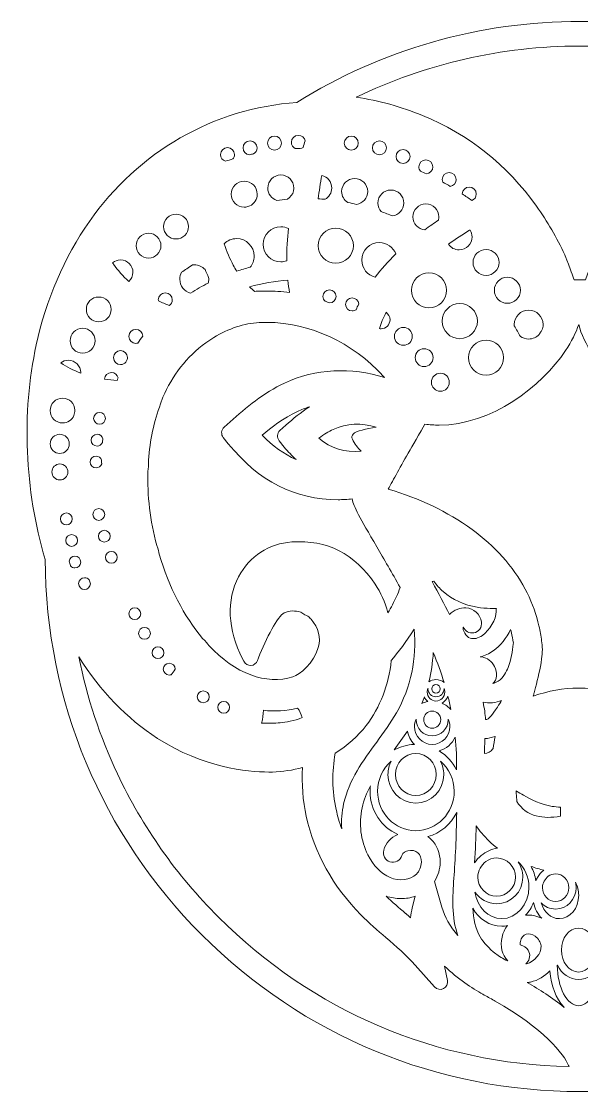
# Model space of a CAD drawing. Header units: millimetres. Extents: x 21 to 1249, y -321 to -29.
# Drawn here: x 632.9 to 781.7, y -320.2 to -36 of the extents above; entities that cross this region are included whole.
import ezdxf

# ---------------------------------------------------------------- set-up
doc = ezdxf.new("R2010")
doc.units = ezdxf.units.MM
doc.header["$MEASUREMENT"] = 0
doc.layers.add('Layer 2', color=7, linetype='Continuous')

msp = doc.modelspace()

# ---------------------------------------------------------------- linework, layer by layer
at = {"layer": 'Layer 2', "lineweight": 0}
for points, knots in [([(925.62, -122.52), (925.07, -120.04), (924.42, -117.57), (923.7, -115.18), (921.98, -109.5), (919.72, -104.01), (916.97, -98.87), (913.57, -92.52), (909.46, -86.74), (904.75, -81.7), (892.81, -68.92), (877.04, -61.11), (859.14, -59.12), (836.08, -43.97), (809.17, -35.96), (781.32, -35.96), (754.53, -35.96), (728.5, -43.4), (706.04, -57.48), (684, -59.02), (663.92, -70.54), (650.95, -89.09), (644.29, -98.61), (639.41, -109.94), (636.84, -121.85), (632.89, -140.11), (633.73, -160.34), (639.2, -178.84), (639.39, -216.52), (654.17, -251.94), (680.82, -278.59), (707.66, -305.43), (743.35, -320.21), (781.32, -320.21), (819.28, -320.21), (854.97, -305.43), (881.82, -278.59), (908.05, -252.35), (922.83, -217.49), (923.42, -180.42), (929, -161.81), (929.78, -141.24), (925.62, -122.52)], [0, 0, 0, 0, 1, 1, 1, 2, 2, 2, 3, 3, 3, 4, 4, 4, 5, 5, 5, 6, 6, 6, 7, 7, 7, 8, 8, 8, 9, 9, 9, 10, 10, 10, 11, 11, 11, 12, 12, 12, 13, 13, 13, 14, 14, 14, 14]), ([(781.07, -42.52), (802.3, -42.52), (823.31, -47.51), (842.08, -56.97), (832.45, -57.99), (823.03, -61.07), (814.64, -65.96), (800.17, -74.39), (788.54, -88.45), (782.65, -104.61), (782.65, -104.61), (780.93, -104.56), (780.93, -104.56), (780.93, -104.56), (780.87, -104.56), (780.87, -104.56), (780.87, -104.56), (779.71, -104.59), (779.71, -104.59), (779.24, -103.38), (778.58, -101.62), (778.15, -100.48), (777.48, -98.68), (777.3, -98.2), (777.18, -97.96), (775.08, -93.42), (772.56, -89.07), (769.68, -85.04), (761.83, -74.05), (751.65, -65.94), (739.43, -60.95), (733.73, -58.62), (727.82, -56.99), (721.83, -56.09), (740.13, -47.21), (760.54, -42.52), (781.07, -42.52)], [0, 0, 0, 0, 1, 1, 1, 2, 2, 2, 3, 3, 3, 4, 4, 4, 5, 5, 5, 6, 6, 6, 7, 7, 7, 8, 8, 8, 9, 9, 9, 10, 10, 10, 11, 11, 11, 12, 12, 12, 12]), ([(693.61, -67.68), (694.63, -67.68), (695.46, -68.52), (695.46, -69.54), (695.46, -70.23), (695.08, -70.83), (694.51, -71.15), (694.16, -71.22), (693.8, -71.3), (693.44, -71.38), (692.5, -71.3), (691.75, -70.51), (691.75, -69.54), (691.75, -68.52), (692.58, -67.68), (693.61, -67.68)], [0, 0, 0, 0, 1, 1, 1, 2, 2, 2, 3, 3, 3, 4, 4, 4, 5, 5, 5, 5]), ([(700.1, -66.42), (701.12, -66.42), (701.95, -67.25), (701.95, -68.28), (701.95, -69.3), (701.12, -70.13), (700.1, -70.13), (699.07, -70.13), (698.24, -69.3), (698.24, -68.28), (698.24, -67.25), (699.07, -66.42), (700.1, -66.42)], [0, 0, 0, 0, 1, 1, 1, 2, 2, 2, 3, 3, 3, 4, 4, 4, 4]), ([(706.44, -66.22), (707.34, -66.22), (708.09, -66.86), (708.26, -67.72), (708.06, -68.28), (707.87, -68.85), (707.69, -69.44), (707.6, -69.52), (707.5, -69.6), (707.39, -69.66), (706.8, -69.68), (706.21, -69.7), (705.62, -69.73), (705.01, -69.43), (704.58, -68.8), (704.58, -68.07), (704.58, -67.05), (705.42, -66.22), (706.44, -66.22)], [0, 0, 0, 0, 1, 1, 1, 2, 2, 2, 3, 3, 3, 4, 4, 4, 5, 5, 5, 6, 6, 6, 6]), ([(720.5, -66.42), (721.52, -66.42), (722.36, -67.25), (722.36, -68.28), (722.36, -69.3), (721.52, -70.13), (720.5, -70.13), (719.48, -70.13), (718.64, -69.3), (718.64, -68.28), (718.64, -67.25), (719.48, -66.42), (720.5, -66.42)], [0, 0, 0, 0, 1, 1, 1, 2, 2, 2, 3, 3, 3, 4, 4, 4, 4]), ([(727.96, -71.4), (726.94, -71.4), (726.1, -70.56), (726.1, -69.54), (726.1, -68.52), (726.94, -67.68), (727.96, -67.68), (728.98, -67.68), (729.82, -68.52), (729.82, -69.54), (729.82, -70.56), (728.98, -71.4), (727.96, -71.4)], [0, 0, 0, 0, 1, 1, 1, 2, 2, 2, 3, 3, 3, 4, 4, 4, 4]), ([(687.61, -69.48), (688.64, -69.48), (689.47, -70.32), (689.47, -71.34), (689.47, -71.78), (689.31, -72.18), (689.05, -72.5), (688.39, -72.69), (687.72, -72.89), (687.06, -73.1), (686.31, -72.87), (685.76, -72.17), (685.76, -71.34), (685.76, -70.32), (686.59, -69.48), (687.61, -69.48)], [0, 0, 0, 0, 1, 1, 1, 2, 2, 2, 3, 3, 3, 4, 4, 4, 5, 5, 5, 5]), ([(734.23, -73.71), (733.21, -73.71), (732.37, -72.88), (732.37, -71.85), (732.37, -70.83), (733.21, -70), (734.23, -70), (735.25, -70), (736.09, -70.83), (736.09, -71.85), (736.09, -72.88), (735.25, -73.71), (734.23, -73.71)], [0, 0, 0, 0, 1, 1, 1, 2, 2, 2, 3, 3, 3, 4, 4, 4, 4]), ([(738.45, -74.58), (738.45, -73.56), (739.28, -72.73), (740.3, -72.73), (741.33, -72.73), (742.16, -73.56), (742.16, -74.58), (742.16, -75.56), (741.4, -76.36), (740.43, -76.43), (739.9, -76.18), (739.37, -75.94), (738.84, -75.71), (738.6, -75.39), (738.45, -75.01), (738.45, -74.58)], [0, 0, 0, 0, 1, 1, 1, 2, 2, 2, 3, 3, 3, 4, 4, 4, 5, 5, 5, 5]), ([(746.79, -79.78), (746.13, -79.39), (745.46, -79.01), (744.78, -78.64), (744.7, -78.42), (744.65, -78.19), (744.65, -77.95), (744.65, -76.93), (745.48, -76.1), (746.51, -76.1), (747.53, -76.1), (748.36, -76.93), (748.36, -77.95), (748.36, -78.88), (747.68, -79.64), (746.79, -79.78)], [0, 0, 0, 0, 1, 1, 1, 2, 2, 2, 3, 3, 3, 4, 4, 4, 5, 5, 5, 5]), ([(692.07, -78.39), (693.97, -78.39), (695.52, -79.94), (695.52, -81.84), (695.52, -83.22), (694.71, -84.41), (693.53, -84.96), (693.18, -85.06), (692.82, -85.16), (692.46, -85.27), (692.33, -85.29), (692.2, -85.29), (692.07, -85.29), (690.16, -85.29), (688.61, -83.75), (688.61, -81.84), (688.61, -79.94), (690.16, -78.39), (692.07, -78.39)], [0, 0, 0, 0, 1, 1, 1, 2, 2, 2, 3, 3, 3, 4, 4, 4, 5, 5, 5, 6, 6, 6, 6]), ([(705.24, -80.21), (705.24, -80.32), (705.23, -80.44), (705.22, -80.55), (705.2, -80.68), (705.18, -80.81), (705.16, -80.95), (704.95, -81.9), (704.35, -82.7), (703.53, -83.18), (702.59, -83.26), (701.65, -83.36), (700.71, -83.49), (699.33, -83.04), (698.33, -81.74), (698.33, -80.21), (698.33, -78.3), (699.88, -76.75), (701.78, -76.75), (703.69, -76.75), (705.24, -78.3), (705.24, -80.21)], [0, 0, 0, 0, 1, 1, 1, 2, 2, 2, 3, 3, 3, 4, 4, 4, 5, 5, 5, 6, 6, 6, 7, 7, 7, 7]), ([(712.63, -76.85), (714.16, -77.2), (715.31, -78.57), (715.31, -80.21), (715.31, -81.49), (714.6, -82.62), (713.55, -83.21), (712.94, -83.16), (712.33, -83.11), (711.71, -83.07), (711.97, -81.05), (712.26, -78.95), (712.63, -76.85)], [0, 0, 0, 0, 1, 1, 1, 2, 2, 2, 3, 3, 3, 4, 4, 4, 4]), ([(721.39, -77.67), (723.3, -77.67), (724.85, -79.22), (724.85, -81.13), (724.85, -82.88), (723.54, -84.33), (721.84, -84.55), (721.1, -84.38), (720.35, -84.22), (719.59, -84.07), (718.6, -83.46), (717.94, -82.37), (717.94, -81.13), (717.94, -79.22), (719.49, -77.67), (721.39, -77.67)], [0, 0, 0, 0, 1, 1, 1, 2, 2, 2, 3, 3, 3, 4, 4, 4, 5, 5, 5, 5]), ([(734.46, -84.2), (734.46, -85.96), (733.14, -87.41), (731.45, -87.63), (730.44, -87.21), (729.42, -86.83), (728.4, -86.46), (727.87, -85.86), (727.55, -85.07), (727.55, -84.2), (727.55, -82.3), (729.1, -80.75), (731.01, -80.75), (732.91, -80.75), (734.46, -82.3), (734.46, -84.2)], [0, 0, 0, 0, 1, 1, 1, 2, 2, 2, 3, 3, 3, 4, 4, 4, 5, 5, 5, 5]), ([(752.5, -83.53), (751.67, -82.93), (750.83, -82.35), (749.98, -81.78), (749.99, -80.77), (750.82, -79.95), (751.83, -79.95), (752.85, -79.95), (753.69, -80.78), (753.69, -81.81), (753.69, -82.6), (753.19, -83.27), (752.5, -83.53)], [0, 0, 0, 0, 1, 1, 1, 2, 2, 2, 3, 3, 3, 4, 4, 4, 4]), ([(740.3, -84.42), (742.21, -84.42), (743.76, -85.97), (743.76, -87.87), (743.76, -88.17), (743.71, -88.46), (743.64, -88.74), (742.47, -89.52), (741.27, -90.38), (740.02, -91.31), (738.25, -91.17), (736.85, -89.68), (736.85, -87.87), (736.85, -85.97), (738.4, -84.42), (740.3, -84.42)], [0, 0, 0, 0, 1, 1, 1, 2, 2, 2, 3, 3, 3, 4, 4, 4, 5, 5, 5, 5]), ([(673.96, -87.15), (675.78, -87.15), (677.26, -88.63), (677.26, -90.45), (677.26, -92.27), (675.78, -93.75), (673.96, -93.75), (672.15, -93.75), (670.67, -92.27), (670.67, -90.45), (670.67, -88.63), (672.15, -87.15), (673.96, -87.15)], [0, 0, 0, 0, 1, 1, 1, 2, 2, 2, 3, 3, 3, 4, 4, 4, 4]), ([(701.78, -90.48), (702.5, -90.48), (703.18, -90.65), (703.79, -90.94), (703.52, -93.56), (703.32, -96.5), (703.34, -99.54), (702.86, -99.72), (702.33, -99.82), (701.78, -99.82), (699.21, -99.82), (697.11, -97.72), (697.11, -95.15), (697.11, -92.58), (699.21, -90.48), (701.78, -90.48)], [0, 0, 0, 0, 1, 1, 1, 2, 2, 2, 3, 3, 3, 4, 4, 4, 5, 5, 5, 5]), ([(721.05, -95.53), (721.05, -98.1), (718.96, -100.2), (716.38, -100.2), (713.81, -100.2), (711.71, -98.1), (711.71, -95.53), (711.71, -92.95), (713.81, -90.86), (716.38, -90.86), (718.96, -90.86), (721.05, -92.95), (721.05, -95.53)], [0, 0, 0, 0, 1, 1, 1, 2, 2, 2, 3, 3, 3, 4, 4, 4, 4]), ([(666.65, -92.23), (668.47, -92.23), (669.95, -93.71), (669.95, -95.53), (669.95, -97.35), (668.47, -98.83), (666.65, -98.83), (664.83, -98.83), (663.35, -97.35), (663.35, -95.53), (663.35, -93.71), (664.83, -92.23), (666.65, -92.23)], [0, 0, 0, 0, 1, 1, 1, 2, 2, 2, 3, 3, 3, 4, 4, 4, 4]), ([(690.08, -102.29), (689.75, -101.78), (689.45, -101.25), (689.17, -100.73), (688.23, -99.02), (687.42, -97.1), (686.74, -95), (687.58, -94.16), (688.74, -93.65), (690.02, -93.65), (692.6, -93.65), (694.69, -95.74), (694.69, -98.31), (694.69, -99.42), (694.3, -100.44), (693.65, -101.24), (692.45, -101.55), (691.26, -101.89), (690.08, -102.29)], [0, 0, 0, 0, 1, 1, 1, 2, 2, 2, 3, 3, 3, 4, 4, 4, 5, 5, 5, 6, 6, 6, 6]), ([(751.9, -91.45), (751.95, -91.42), (752.01, -91.4), (752.06, -91.37), (752.39, -91.9), (752.58, -92.52), (752.58, -93.19), (752.58, -95.09), (751.03, -96.64), (749.12, -96.64), (747.95, -96.64), (746.92, -96.05), (746.3, -95.16), (748.25, -93.72), (750.06, -92.52), (751.9, -91.45)], [0, 0, 0, 0, 1, 1, 1, 2, 2, 2, 3, 3, 3, 4, 4, 4, 5, 5, 5, 5]), ([(727.96, -94.7), (729.96, -94.7), (731.66, -95.96), (732.33, -97.73), (730.23, -99.75), (728.41, -101.79), (726.84, -103.89), (724.81, -103.39), (723.29, -101.55), (723.29, -99.37), (723.29, -96.79), (725.39, -94.7), (727.96, -94.7)], [0, 0, 0, 0, 1, 1, 1, 2, 2, 2, 3, 3, 3, 4, 4, 4, 4]), ([(759.74, -99.98), (759.74, -101.89), (758.19, -103.44), (756.29, -103.44), (754.38, -103.44), (752.83, -101.89), (752.83, -99.98), (752.83, -98.08), (754.38, -96.53), (756.29, -96.53), (758.19, -96.53), (759.74, -98.08), (759.74, -99.98)], [0, 0, 0, 0, 1, 1, 1, 2, 2, 2, 3, 3, 3, 4, 4, 4, 4]), ([(659.21, -99.31), (661.03, -99.31), (662.51, -100.79), (662.51, -102.61), (662.51, -103.57), (662.1, -104.43), (661.44, -105.03), (659.89, -103.62), (658.51, -102.08), (657.36, -100.42), (657.28, -100.3), (657.2, -100.18), (657.12, -100.06), (657.69, -99.59), (658.42, -99.31), (659.21, -99.31)], [0, 0, 0, 0, 1, 1, 1, 2, 2, 2, 3, 3, 3, 4, 4, 4, 5, 5, 5, 5]), ([(678.8, -100.6), (679.93, -100.6), (680.95, -101.09), (681.65, -101.87), (681.95, -102.59), (682.27, -103.29), (682.61, -103.97), (682.63, -104.12), (682.64, -104.28), (682.64, -104.44), (682.64, -104.79), (682.59, -105.13), (682.5, -105.46), (680.89, -106.28), (679.33, -107.17), (677.82, -108.14), (676.18, -107.71), (674.96, -106.21), (674.96, -104.44), (674.96, -103.76), (675.14, -103.13), (675.45, -102.58), (676.29, -102), (677.33, -101.29), (678.31, -100.63), (678.47, -100.61), (678.63, -100.6), (678.8, -100.6)], [0, 0, 0, 0, 1, 1, 1, 2, 2, 2, 3, 3, 3, 4, 4, 4, 5, 5, 5, 6, 6, 6, 7, 7, 7, 8, 8, 8, 9, 9, 9, 9]), ([(703.64, -104.72), (703.76, -105.84), (703.92, -106.93), (704.12, -108), (702.05, -107.71), (699.97, -107.57), (697.93, -107.57), (697.16, -107.57), (696.4, -107.59), (695.65, -107.63), (695.39, -107.64), (695.13, -107.66), (694.85, -107.68), (694.38, -107.31), (693.92, -106.9), (693.47, -106.46), (696.83, -105.5), (700.24, -104.91), (703.64, -104.72)], [0, 0, 0, 0, 1, 1, 1, 2, 2, 2, 3, 3, 3, 4, 4, 4, 5, 5, 5, 6, 6, 6, 6]), ([(741.13, -102.71), (743.7, -102.71), (745.8, -104.8), (745.8, -107.37), (745.8, -109.95), (743.7, -112.04), (741.13, -112.04), (738.55, -112.04), (736.46, -109.95), (736.46, -107.37), (736.46, -104.8), (738.55, -102.71), (741.13, -102.71)], [0, 0, 0, 0, 1, 1, 1, 2, 2, 2, 3, 3, 3, 4, 4, 4, 4]), ([(758.49, -107.37), (758.49, -105.47), (760.04, -103.92), (761.94, -103.92), (763.85, -103.92), (765.4, -105.47), (765.4, -107.37), (765.4, -109.28), (763.85, -110.83), (761.94, -110.83), (760.04, -110.83), (758.49, -109.28), (758.49, -107.37)], [0, 0, 0, 0, 1, 1, 1, 2, 2, 2, 3, 3, 3, 4, 4, 4, 4]), ([(716.45, -109.01), (716.45, -109.94), (715.72, -110.69), (714.81, -110.74), (714.38, -110.58), (713.95, -110.42), (713.52, -110.27), (713.18, -109.95), (712.97, -109.51), (712.97, -109.01), (712.97, -108.05), (713.75, -107.27), (714.71, -107.27), (715.67, -107.27), (716.45, -108.05), (716.45, -109.01)], [0, 0, 0, 0, 1, 1, 1, 2, 2, 2, 3, 3, 3, 4, 4, 4, 5, 5, 5, 5]), ([(653.44, -109.16), (655.26, -109.16), (656.74, -110.64), (656.74, -112.46), (656.74, -114.28), (655.26, -115.76), (653.44, -115.76), (651.62, -115.76), (650.14, -114.28), (650.14, -112.46), (650.14, -110.64), (651.62, -109.16), (653.44, -109.16)], [0, 0, 0, 0, 1, 1, 1, 2, 2, 2, 3, 3, 3, 4, 4, 4, 4]), ([(669.25, -109.9), (669.25, -108.88), (670.08, -108.04), (671.11, -108.04), (672.13, -108.04), (672.96, -108.88), (672.96, -109.9), (672.96, -110.53), (672.65, -111.08), (672.17, -111.42), (671.18, -111.04), (670.21, -110.63), (669.28, -110.19), (669.27, -110.09), (669.25, -110), (669.25, -109.9)], [0, 0, 0, 0, 1, 1, 1, 2, 2, 2, 3, 3, 3, 4, 4, 4, 5, 5, 5, 5]), ([(722.47, -111), (722.21, -111.51), (721.98, -112.02), (721.76, -112.54), (721.47, -112.75), (721.12, -112.87), (720.74, -112.87), (719.78, -112.87), (719, -112.09), (719, -111.13), (719, -110.17), (719.78, -109.39), (720.74, -109.39), (721.65, -109.39), (722.4, -110.1), (722.47, -111)], [0, 0, 0, 0, 1, 1, 1, 2, 2, 2, 3, 3, 3, 4, 4, 4, 5, 5, 5, 5]), ([(729.72, -113.23), (730.36, -113.66), (730.78, -114.38), (730.78, -115.21), (730.78, -116.52), (729.72, -117.59), (728.4, -117.59), (728.25, -117.59), (728.1, -117.57), (727.95, -117.55), (728.39, -116.15), (728.98, -114.71), (729.72, -113.23)], [0, 0, 0, 0, 1, 1, 1, 2, 2, 2, 3, 3, 3, 4, 4, 4, 4]), ([(744.65, -115.57), (744.65, -112.99), (746.74, -110.9), (749.32, -110.9), (751.89, -110.9), (753.98, -112.99), (753.98, -115.57), (753.98, -118.14), (751.89, -120.23), (749.32, -120.23), (746.74, -120.23), (744.65, -118.14), (744.65, -115.57)], [0, 0, 0, 0, 1, 1, 1, 2, 2, 2, 3, 3, 3, 4, 4, 4, 4]), ([(767.59, -112.64), (769.71, -112.64), (771.43, -114.36), (771.43, -116.48), (771.43, -117.02), (771.32, -117.54), (771.11, -118.01), (770.97, -118.23), (770.82, -118.46), (770.67, -118.69), (770.57, -118.84), (770.46, -118.99), (770.36, -119.14), (769.66, -119.86), (768.68, -120.32), (767.59, -120.32), (766.77, -120.32), (766.01, -120.06), (765.39, -119.61), (764.87, -118.66), (764.33, -117.73), (763.77, -116.82), (763.76, -116.71), (763.76, -116.6), (763.76, -116.48), (763.76, -114.36), (765.48, -112.64), (767.59, -112.64)], [0, 0, 0, 0, 1, 1, 1, 2, 2, 2, 3, 3, 3, 4, 4, 4, 5, 5, 5, 6, 6, 6, 7, 7, 7, 8, 8, 8, 9, 9, 9, 9]), ([(696.07, -115.95), (707.2, -115.35), (718.9, -120.04), (727.37, -128.5), (728.08, -129.21), (728.74, -129.9), (729.35, -130.58), (720.58, -127.72), (710.9, -128.19), (702.79, -132.01), (697.28, -134.6), (692.56, -138.51), (688.29, -142.35), (688.29, -142.35), (686.73, -143.75), (686.73, -143.75), (685.94, -144.46), (685.84, -145.67), (686.51, -146.49), (686.51, -146.49), (687.84, -148.14), (687.84, -148.14), (695.96, -158.14), (705.5, -163), (717.02, -163), (718.22, -163), (719.48, -162.94), (720.77, -162.81), (721.06, -164.85), (722.76, -167.76), (727.28, -175.54), (729.16, -178.77), (731.28, -182.41), (733.47, -186.32), (733.17, -187.18), (732.85, -187.98), (732.5, -188.74), (731.85, -190.17), (731.09, -191.59), (730.2, -193.04), (729.44, -190.2), (728.31, -187.62), (726.87, -185.47), (721.41, -177.3), (714.15, -173.63), (704.7, -174.23), (698.71, -174.62), (693.43, -178.06), (690.57, -183.45), (687.28, -189.66), (687.65, -197.4), (691.62, -205.26), (691.62, -205.26), (691.95, -205.93), (691.95, -205.93), (692.3, -206.62), (693.04, -207.05), (693.84, -207.02), (694.64, -206.98), (695.33, -206.47), (695.61, -205.73), (695.61, -205.73), (695.87, -205.03), (695.87, -205.03), (697.82, -199.89), (701.02, -193.85), (702.69, -193.07), (704.01, -192.45), (705.6, -192.39), (707.08, -192.9), (707.85, -193.43), (708.45, -193.76), (708.98, -193.94), (709.28, -194.18), (709.56, -194.45), (709.8, -194.73), (711.8, -197.11), (712.45, -199.65), (711.74, -202.28), (710.64, -206.34), (706.77, -209.49), (705, -210.04), (705, -210.04), (705, -210.04), (705, -210.04), (697.85, -212.27), (689.7, -209.23), (682.64, -201.7), (682.35, -201.23), (681.86, -200.67), (680.99, -199.84), (676.13, -194.03), (672.04, -186.1), (669.47, -177.5), (669.42, -176.93), (669.21, -176.16), (668.82, -175.16), (667.08, -168.54), (666.29, -161.9), (666.48, -155.41), (666.66, -154.75), (666.71, -153.81), (666.62, -152.54), (667.02, -147.25), (668.1, -142.19), (669.84, -137.51), (669.84, -137.51), (670.49, -135.8), (670.49, -135.8), (672.84, -130.12), (676.87, -124.99), (681.84, -121.36), (681.84, -121.36), (683.99, -119.91), (683.99, -119.91), (687.88, -117.53), (692.06, -116.16), (696.07, -115.95)], [0, 0, 0, 0, 1, 1, 1, 2, 2, 2, 3, 3, 3, 4, 4, 4, 5, 5, 5, 6, 6, 6, 7, 7, 7, 8, 8, 8, 9, 9, 9, 10, 10, 10, 11, 11, 11, 12, 12, 12, 13, 13, 13, 14, 14, 14, 15, 15, 15, 16, 16, 16, 17, 17, 17, 18, 18, 18, 19, 19, 19, 20, 20, 20, 21, 21, 21, 22, 22, 22, 23, 23, 23, 24, 24, 24, 25, 25, 25, 26, 26, 26, 27, 27, 27, 28, 28, 28, 29, 29, 29, 30, 30, 30, 31, 31, 31, 32, 32, 32, 33, 33, 33, 34, 34, 34, 35, 35, 35, 36, 36, 36, 37, 37, 37, 38, 38, 38, 39, 39, 39, 39]), ([(736.11, -149.78), (736.13, -149.76), (739.04, -144.69), (740.06, -142.95), (741.3, -143.11), (742.55, -143.19), (743.8, -143.19), (757.76, -143.19), (770.99, -132.94), (777.38, -123.41), (779, -121), (780.18, -118.65), (780.89, -116.45), (781.53, -118.99), (782.82, -121.74), (784.74, -124.59), (784.74, -124.59), (784.74, -124.59), (784.74, -124.59), (791.13, -134.13), (804.36, -144.39), (818.32, -144.39), (819.71, -144.39), (821.1, -144.28), (822.47, -144.08), (826.67, -151.31), (829.71, -156.7), (831.55, -160.15), (823.29, -162.39), (815.8, -165.85), (809.27, -170.44), (799.95, -176.92), (793.5, -186.36), (791.59, -196.32), (791.31, -197.6), (791.12, -198.93), (791.01, -200.4), (790.81, -201.81), (790.83, -203.53), (791.08, -205.09), (791.44, -207.6), (792.05, -209.94), (792.63, -212.22), (792.63, -212.22), (792.84, -213), (792.84, -213), (793.03, -213.73), (793.24, -214.52), (793.47, -215.35), (789.41, -213.87), (785.14, -213.07), (781.01, -213.05), (781.01, -213.05), (780.84, -213.05), (780.84, -213.05), (776.83, -213.05), (772.71, -213.78), (768.82, -215.18), (768.91, -214.87), (768.99, -214.57), (769.07, -214.26), (769.07, -214.26), (769.43, -212.88), (769.43, -212.88), (770.05, -210.46), (770.69, -207.95), (771.05, -205.3), (771.3, -203.6), (771.3, -201.85), (771.04, -200.49), (770.88, -199.21), (770.68, -197.84), (770.34, -196.53), (769.66, -193.55), (768.6, -190.6), (767.19, -187.76), (767.19, -187.76), (766.68, -186.78), (766.68, -186.78), (763.45, -180.7), (758.57, -175.21), (752.56, -170.9), (746.01, -166.17), (738.53, -162.57), (730.31, -160.2), (731.62, -157.72), (733.57, -154.22), (736.11, -149.78)], [0, 0, 0, 0, 1, 1, 1, 2, 2, 2, 3, 3, 3, 4, 4, 4, 5, 5, 5, 6, 6, 6, 7, 7, 7, 8, 8, 8, 9, 9, 9, 10, 10, 10, 11, 11, 11, 12, 12, 12, 13, 13, 13, 14, 14, 14, 15, 15, 15, 16, 16, 16, 17, 17, 17, 18, 18, 18, 19, 19, 19, 20, 20, 20, 21, 21, 21, 22, 22, 22, 23, 23, 23, 24, 24, 24, 25, 25, 25, 26, 26, 26, 27, 27, 27, 28, 28, 28, 29, 29, 29, 29]), ([(649.14, -117.48), (650.96, -117.48), (652.44, -118.96), (652.44, -120.78), (652.44, -122.6), (650.96, -124.08), (649.14, -124.08), (647.32, -124.08), (645.84, -122.6), (645.84, -120.78), (645.84, -118.96), (647.32, -117.48), (649.14, -117.48)], [0, 0, 0, 0, 1, 1, 1, 2, 2, 2, 3, 3, 3, 4, 4, 4, 4]), ([(665.15, -119.59), (664.68, -120.18), (664.23, -120.78), (663.79, -121.39), (663.63, -121.44), (663.47, -121.47), (663.3, -121.47), (662.27, -121.47), (661.44, -120.63), (661.44, -119.61), (661.44, -118.59), (662.27, -117.75), (663.3, -117.75), (664.31, -117.75), (665.14, -118.57), (665.15, -119.59)], [0, 0, 0, 0, 1, 1, 1, 2, 2, 2, 3, 3, 3, 4, 4, 4, 5, 5, 5, 5]), ([(736.7, -119.61), (736.7, -120.92), (735.64, -121.99), (734.32, -121.99), (733.01, -121.99), (731.94, -120.92), (731.94, -119.61), (731.94, -118.3), (733.01, -117.23), (734.32, -117.23), (735.64, -117.23), (736.7, -118.3), (736.7, -119.61)], [0, 0, 0, 0, 1, 1, 1, 2, 2, 2, 3, 3, 3, 4, 4, 4, 4]), ([(756.29, -120.61), (758.85, -120.61), (760.94, -122.7), (760.94, -125.27), (760.94, -127.84), (758.85, -129.93), (756.29, -129.93), (753.72, -129.93), (751.63, -127.84), (751.63, -125.27), (751.63, -122.7), (753.72, -120.61), (756.29, -120.61)], [0, 0, 0, 0, 1, 1, 1, 2, 2, 2, 3, 3, 3, 4, 4, 4, 4]), ([(661.07, -125.27), (661.07, -125.45), (661.03, -125.62), (660.98, -125.79), (660.85, -126.01), (660.73, -126.25), (660.61, -126.48), (660.26, -126.87), (659.77, -127.13), (659.21, -127.13), (658.19, -127.13), (657.35, -126.29), (657.35, -125.27), (657.35, -124.25), (658.19, -123.41), (659.21, -123.41), (660.23, -123.41), (661.07, -124.25), (661.07, -125.27)], [0, 0, 0, 0, 1, 1, 1, 2, 2, 2, 3, 3, 3, 4, 4, 4, 5, 5, 5, 6, 6, 6, 6]), ([(739.84, -127.65), (738.53, -127.65), (737.46, -126.58), (737.46, -125.27), (737.46, -123.96), (738.53, -122.89), (739.84, -122.89), (741.15, -122.89), (742.22, -123.96), (742.22, -125.27), (742.22, -126.58), (741.15, -127.65), (739.84, -127.65)], [0, 0, 0, 0, 1, 1, 1, 2, 2, 2, 3, 3, 3, 4, 4, 4, 4]), ([(645.35, -125.95), (647.17, -125.95), (648.65, -127.43), (648.65, -129.25), (648.65, -129.3), (648.65, -129.34), (648.65, -129.39), (646.72, -128.67), (644.93, -127.74), (643.34, -126.64), (643.9, -126.21), (644.6, -125.95), (645.35, -125.95)], [0, 0, 0, 0, 1, 1, 1, 2, 2, 2, 3, 3, 3, 4, 4, 4, 4]), ([(658.59, -130.67), (658.5, -130.88), (658.41, -131.1), (658.32, -131.31), (657.16, -131.24), (656.03, -131.12), (654.94, -130.96), (655.01, -129.99), (655.8, -129.22), (656.79, -129.22), (657.67, -129.22), (658.4, -129.84), (658.59, -130.67)], [0, 0, 0, 0, 1, 1, 1, 2, 2, 2, 3, 3, 3, 4, 4, 4, 4]), ([(744.15, -129.42), (745.46, -129.42), (746.53, -130.49), (746.53, -131.8), (746.53, -133.12), (745.46, -134.18), (744.15, -134.18), (742.83, -134.18), (741.77, -133.12), (741.77, -131.8), (741.77, -130.49), (742.83, -129.42), (744.15, -129.42)], [0, 0, 0, 0, 1, 1, 1, 2, 2, 2, 3, 3, 3, 4, 4, 4, 4]), ([(643.83, -136.03), (645.61, -136.03), (647.06, -137.44), (647.12, -139.2), (647.03, -139.68), (646.94, -140.16), (646.85, -140.64), (646.34, -141.8), (645.18, -142.62), (643.83, -142.62), (642.01, -142.62), (640.53, -141.14), (640.53, -139.33), (640.53, -137.51), (642.01, -136.03), (643.83, -136.03)], [0, 0, 0, 0, 1, 1, 1, 2, 2, 2, 3, 3, 3, 4, 4, 4, 5, 5, 5, 5]), ([(701.35, -147.37), (701.35, -147.37), (702.69, -149.02), (702.69, -149.02), (703.69, -150.24), (704.73, -151.34), (705.82, -152.33), (702.62, -150.87), (699.63, -148.73), (696.82, -145.86), (699.21, -143.86), (702.54, -141.3), (706.18, -139.58), (707.22, -139.1), (708.29, -138.68), (709.4, -138.33), (707.1, -139.78), (705.05, -141.5), (703.14, -143.2), (703.14, -143.2), (701.56, -144.61), (701.56, -144.61), (700.76, -145.33), (700.67, -146.54), (701.35, -147.37)], [0, 0, 0, 0, 1, 1, 1, 2, 2, 2, 3, 3, 3, 4, 4, 4, 5, 5, 5, 6, 6, 6, 7, 7, 7, 8, 8, 8, 8]), ([(652.07, -141.39), (652.07, -140.53), (652.78, -139.82), (653.64, -139.82), (654.51, -139.82), (655.21, -140.53), (655.21, -141.39), (655.21, -142.26), (654.51, -142.96), (653.64, -142.96), (652.78, -142.96), (652.07, -142.26), (652.07, -141.39)], [0, 0, 0, 0, 1, 1, 1, 2, 2, 2, 3, 3, 3, 4, 4, 4, 4]), ([(720.8, -146.94), (721.39, -148.1), (722.18, -149.18), (723.11, -150.12), (718.76, -150.51), (715.12, -149.39), (711.87, -146.67), (713.24, -145.65), (714.48, -144.88), (715.66, -144.33), (719.2, -142.68), (723.34, -142.52), (727.09, -143.77), (724.58, -144.1), (721.67, -144.76), (720.99, -145.55), (720.64, -145.96), (720.56, -146.49), (720.8, -146.94)], [0, 0, 0, 0, 1, 1, 1, 2, 2, 2, 3, 3, 3, 4, 4, 4, 5, 5, 5, 6, 6, 6, 6]), ([(643.07, -145.62), (644.48, -145.62), (645.62, -146.76), (645.62, -148.17), (645.62, -149.57), (644.48, -150.71), (643.07, -150.71), (641.67, -150.71), (640.53, -149.57), (640.53, -148.17), (640.53, -146.76), (641.67, -145.62), (643.07, -145.62)], [0, 0, 0, 0, 1, 1, 1, 2, 2, 2, 3, 3, 3, 4, 4, 4, 4]), ([(652.98, -145.62), (653.72, -145.62), (654.35, -146.15), (654.5, -146.85), (654.47, -147.17), (654.44, -147.49), (654.42, -147.81), (654.18, -148.37), (653.62, -148.76), (652.98, -148.76), (652.11, -148.76), (651.41, -148.06), (651.41, -147.19), (651.41, -146.33), (652.11, -145.62), (652.98, -145.62)], [0, 0, 0, 0, 1, 1, 1, 2, 2, 2, 3, 3, 3, 4, 4, 4, 5, 5, 5, 5]), ([(652.71, -151.42), (653.42, -151.42), (654.01, -151.89), (654.2, -152.54), (654.2, -152.84), (654.2, -153.14), (654.21, -153.44), (654.01, -154.09), (653.42, -154.56), (652.71, -154.56), (651.84, -154.56), (651.14, -153.86), (651.14, -152.99), (651.14, -152.13), (651.84, -151.42), (652.71, -151.42)], [0, 0, 0, 0, 1, 1, 1, 2, 2, 2, 3, 3, 3, 4, 4, 4, 5, 5, 5, 5]), ([(640.99, -155.64), (640.99, -154.47), (641.94, -153.51), (643.11, -153.51), (644.28, -153.51), (645.24, -154.47), (645.24, -155.64), (645.24, -156.8), (644.28, -157.76), (643.11, -157.76), (641.94, -157.76), (640.99, -156.8), (640.99, -155.64)], [0, 0, 0, 0, 1, 1, 1, 2, 2, 2, 3, 3, 3, 4, 4, 4, 4]), ([(643.27, -168.1), (643.27, -167.24), (643.98, -166.53), (644.84, -166.53), (645.71, -166.53), (646.41, -167.24), (646.41, -168.1), (646.41, -168.97), (645.71, -169.67), (644.84, -169.67), (643.98, -169.67), (643.27, -168.97), (643.27, -168.1)], [0, 0, 0, 0, 1, 1, 1, 2, 2, 2, 3, 3, 3, 4, 4, 4, 4]), ([(653.44, -165.35), (654.31, -165.35), (655.01, -166.05), (655.01, -166.92), (655.01, -167.79), (654.31, -168.49), (653.44, -168.49), (652.58, -168.49), (651.87, -167.79), (651.87, -166.92), (651.87, -166.05), (652.58, -165.35), (653.44, -165.35)], [0, 0, 0, 0, 1, 1, 1, 2, 2, 2, 3, 3, 3, 4, 4, 4, 4]), ([(644.67, -173.83), (644.67, -172.96), (645.37, -172.26), (646.24, -172.26), (647.1, -172.26), (647.81, -172.96), (647.81, -173.83), (647.81, -174.7), (647.1, -175.4), (646.24, -175.4), (645.37, -175.4), (644.67, -174.7), (644.67, -173.83)], [0, 0, 0, 0, 1, 1, 1, 2, 2, 2, 3, 3, 3, 4, 4, 4, 4]), ([(654.91, -171.13), (655.78, -171.13), (656.48, -171.83), (656.48, -172.7), (656.48, -173.56), (655.78, -174.27), (654.91, -174.27), (654.04, -174.27), (653.34, -173.56), (653.34, -172.7), (653.34, -171.83), (654.04, -171.13), (654.91, -171.13)], [0, 0, 0, 0, 1, 1, 1, 2, 2, 2, 3, 3, 3, 4, 4, 4, 4]), ([(646, -180.69), (645.97, -180.61), (645.95, -180.54), (645.93, -180.48), (645.81, -180.13), (645.68, -179.73), (645.54, -179.29), (645.67, -178.55), (646.31, -177.99), (647.09, -177.99), (647.95, -177.99), (648.66, -178.69), (648.66, -179.56), (648.66, -180.42), (647.95, -181.13), (647.09, -181.13), (646.66, -181.13), (646.28, -180.96), (646, -180.69)], [0, 0, 0, 0, 1, 1, 1, 2, 2, 2, 3, 3, 3, 4, 4, 4, 5, 5, 5, 6, 6, 6, 6]), ([(656.79, -176.73), (657.65, -176.73), (658.36, -177.43), (658.36, -178.3), (658.36, -179.17), (657.65, -179.87), (656.79, -179.87), (655.92, -179.87), (655.22, -179.17), (655.22, -178.3), (655.22, -177.43), (655.92, -176.73), (656.79, -176.73)], [0, 0, 0, 0, 1, 1, 1, 2, 2, 2, 3, 3, 3, 4, 4, 4, 4]), ([(649.65, -183.72), (650.14, -183.72), (650.57, -183.94), (650.86, -184.3), (650.98, -184.64), (651.1, -184.98), (651.22, -185.32), (651.2, -186.17), (650.51, -186.86), (649.65, -186.86), (648.79, -186.86), (648.08, -186.15), (648.08, -185.29), (648.08, -184.42), (648.79, -183.72), (649.65, -183.72)], [0, 0, 0, 0, 1, 1, 1, 2, 2, 2, 3, 3, 3, 4, 4, 4, 5, 5, 5, 5]), ([(755.06, -195.49), (754.71, -193.31), (753.07, -191.84), (750.9, -191.73), (749.47, -191.66), (747.73, -192.26), (746.55, -193.5), (745.19, -190.77), (743.67, -187.89), (741.96, -184.76), (742.12, -184.72), (742.27, -184.68), (742.43, -184.63), (743.15, -185.67), (743.97, -186.6), (744.89, -187.41), (747.34, -189.53), (750.46, -190.97), (753.95, -191.58), (755.12, -191.75), (756.26, -191.81), (757.38, -191.87), (757.67, -191.89), (757.96, -191.9), (758.24, -191.92), (758.24, -191.92), (758.32, -191.93), (758.32, -191.93), (758.43, -191.93), (758.55, -191.93), (758.66, -191.92), (758.66, -191.92), (758.74, -191.91), (758.74, -191.91), (758.83, -191.9), (758.93, -191.89), (759.02, -191.88), (759.01, -192.02), (759.01, -192.15), (759.01, -192.27), (759.01, -192.41), (759.01, -192.55), (759, -192.69), (758.92, -194.83), (757.27, -197.68), (755.32, -199.04), (754.17, -199.86), (753.09, -200.09), (752.04, -199.75), (751.53, -199.58), (751.01, -199.1), (750.61, -198.42), (750.22, -197.76), (750.13, -197.23), (750.19, -196.94), (750.21, -196.91), (750.25, -196.88), (750.29, -196.86), (750.72, -197.9), (751.83, -198.55), (753, -198.36), (754.36, -198.14), (755.29, -196.85), (755.06, -195.49)], [0, 0, 0, 0, 1, 1, 1, 2, 2, 2, 3, 3, 3, 4, 4, 4, 5, 5, 5, 6, 6, 6, 7, 7, 7, 8, 8, 8, 9, 9, 9, 10, 10, 10, 11, 11, 11, 12, 12, 12, 13, 13, 13, 14, 14, 14, 15, 15, 15, 16, 16, 16, 17, 17, 17, 18, 18, 18, 19, 19, 19, 20, 20, 20, 21, 21, 21, 21]), ([(663.01, -194.85), (662.15, -194.85), (661.44, -194.15), (661.44, -193.28), (661.44, -192.42), (662.15, -191.71), (663.01, -191.71), (663.88, -191.71), (664.58, -192.42), (664.58, -193.28), (664.58, -194.15), (663.88, -194.85), (663.01, -194.85)], [0, 0, 0, 0, 1, 1, 1, 2, 2, 2, 3, 3, 3, 4, 4, 4, 4]), ([(665.58, -196.93), (666.45, -196.93), (667.15, -197.64), (667.15, -198.5), (667.15, -199.37), (666.45, -200.07), (665.58, -200.07), (664.72, -200.07), (664.01, -199.37), (664.01, -198.5), (664.01, -197.64), (664.72, -196.93), (665.58, -196.93)], [0, 0, 0, 0, 1, 1, 1, 2, 2, 2, 3, 3, 3, 4, 4, 4, 4]), ([(717.96, -250.43), (717.35, -248.73), (716.85, -247.01), (716.47, -245.29), (716.47, -245.29), (716.47, -245.29), (716.47, -245.29), (715.4, -240.39), (715.33, -235.24), (716.24, -230.34), (719.47, -228.34), (722.3, -225.8), (724.46, -222.97), (728.15, -218.11), (730.45, -212.16), (731.12, -205.74), (732.93, -203.53), (735.13, -200.71), (737.16, -197.36), (737.93, -205.08), (736.31, -212.88), (732.49, -219.62), (730.99, -222.27), (729.09, -224.86), (727.25, -227.36), (723.62, -232.32), (719.86, -237.45), (718.47, -243.75), (717.99, -245.95), (717.82, -248.21), (717.96, -250.43)], [0, 0, 0, 0, 1, 1, 1, 2, 2, 2, 3, 3, 3, 4, 4, 4, 5, 5, 5, 6, 6, 6, 7, 7, 7, 8, 8, 8, 9, 9, 9, 10, 10, 10, 10]), ([(763.47, -201.4), (763.28, -203.18), (762.96, -205.49), (762.15, -207.56), (761.7, -208.71), (760.88, -210.26), (759.5, -211.2), (759.07, -211.5), (758.6, -211.7), (758.12, -211.82), (758.22, -211.72), (758.32, -211.61), (758.42, -211.49), (759.47, -210.1), (759.09, -208.15), (758.24, -206.82), (757.4, -205.51), (756.1, -204.76), (754.69, -204.72), (755.88, -204.46), (757.06, -203.93), (758.19, -203.14), (760.12, -201.79), (761.77, -199.73), (762.81, -197.48), (762.88, -197.77), (762.95, -198.05), (763.01, -198.33), (763.2, -199.13), (763.37, -200.03), (763.53, -201.08), (763.5, -201.19), (763.48, -201.3), (763.47, -201.4)], [0, 0, 0, 0, 1, 1, 1, 2, 2, 2, 3, 3, 3, 4, 4, 4, 5, 5, 5, 6, 6, 6, 7, 7, 7, 8, 8, 8, 9, 9, 9, 10, 10, 10, 11, 11, 11, 11]), ([(669.16, -205.21), (668.29, -205.21), (667.59, -204.51), (667.59, -203.64), (667.59, -202.78), (668.29, -202.07), (669.16, -202.07), (670.02, -202.07), (670.73, -202.78), (670.73, -203.64), (670.73, -204.51), (670.02, -205.21), (669.16, -205.21)], [0, 0, 0, 0, 1, 1, 1, 2, 2, 2, 3, 3, 3, 4, 4, 4, 4]), ([(742.99, -210.78), (742.29, -210.78), (741.63, -211.01), (741.09, -211.38), (741.72, -208.84), (742.11, -206.25), (742.27, -203.61), (743.37, -206.23), (744.33, -208.89), (745.14, -211.57), (744.56, -211.08), (743.81, -210.78), (742.99, -210.78)], [0, 0, 0, 0, 1, 1, 1, 2, 2, 2, 3, 3, 3, 4, 4, 4, 4]), ([(685.24, -273.89), (674.07, -262.73), (665.05, -249.93), (658.4, -235.84), (653.73, -225.93), (650.29, -215.49), (648.16, -204.73), (653.87, -213.89), (660.88, -221.16), (669.05, -226.39), (681.22, -234.18), (692.76, -235.34), (698.56, -235.34), (698.93, -235.34), (699.28, -235.34), (699.6, -235.33), (702.21, -235.26), (704.94, -234.84), (707.57, -234.12), (707.29, -238.46), (707.62, -242.92), (708.53, -247.1), (710.61, -256.64), (715.77, -265.93), (723.06, -273.28), (725.19, -275.43), (727.47, -277.39), (729.68, -279.3), (732.36, -281.61), (735.14, -284), (737.46, -286.62), (737.46, -286.62), (742.59, -292.41), (742.59, -292.41), (743.19, -293.08), (744.18, -293.27), (744.99, -292.87), (745.79, -292.46), (746.23, -291.56), (746.05, -290.67), (746.05, -290.67), (745.27, -286.93), (745.27, -286.93), (748.77, -290.25), (752.62, -292.76), (755.47, -294.38), (756.39, -294.91), (757.44, -295.48), (758.46, -296.04), (758.46, -296.04), (758.72, -296.18), (758.72, -296.18), (771.44, -303.24), (777.04, -310.48), (778.22, -313.31), (778.22, -313.31), (778.32, -313.56), (778.32, -313.56), (743.15, -312.87), (710.19, -298.84), (685.24, -273.89)], [0, 0, 0, 0, 1, 1, 1, 2, 2, 2, 3, 3, 3, 4, 4, 4, 5, 5, 5, 6, 6, 6, 7, 7, 7, 8, 8, 8, 9, 9, 9, 10, 10, 10, 11, 11, 11, 12, 12, 12, 13, 13, 13, 14, 14, 14, 15, 15, 15, 16, 16, 16, 17, 17, 17, 18, 18, 18, 19, 19, 19, 20, 20, 20, 20]), ([(672.15, -206.43), (673.01, -206.43), (673.72, -207.13), (673.72, -208), (673.72, -208.01), (673.71, -208.02), (673.71, -208.04), (673.4, -208.54), (673.04, -209.02), (672.65, -209.48), (672.49, -209.53), (672.32, -209.57), (672.15, -209.57), (671.28, -209.57), (670.58, -208.86), (670.58, -208), (670.58, -207.13), (671.28, -206.43), (672.15, -206.43)], [0, 0, 0, 0, 1, 1, 1, 2, 2, 2, 3, 3, 3, 4, 4, 4, 5, 5, 5, 6, 6, 6, 6]), ([(742.99, -216.47), (741.7, -216.47), (740.65, -215.42), (740.65, -214.12), (740.65, -213.78), (740.73, -213.45), (740.87, -213.15), (740.87, -213.17), (740.86, -213.19), (740.86, -213.22), (740.86, -214.39), (741.82, -215.35), (742.99, -215.35), (744.17, -215.35), (745.12, -214.39), (745.12, -213.22), (745.12, -213.19), (745.12, -213.17), (745.12, -213.15), (745.26, -213.45), (745.34, -213.78), (745.34, -214.12), (745.34, -215.42), (744.29, -216.47), (742.99, -216.47)], [0, 0, 0, 0, 1, 1, 1, 2, 2, 2, 3, 3, 3, 4, 4, 4, 5, 5, 5, 6, 6, 6, 7, 7, 7, 8, 8, 8, 8]), ([(741.86, -213.22), (741.86, -212.59), (742.37, -212.09), (742.99, -212.09), (743.62, -212.09), (744.12, -212.59), (744.12, -213.22), (744.12, -213.84), (743.62, -214.35), (742.99, -214.35), (742.37, -214.35), (741.86, -213.84), (741.86, -213.22)], [0, 0, 0, 0, 1, 1, 1, 2, 2, 2, 3, 3, 3, 4, 4, 4, 4]), ([(682.75, -215.36), (682.75, -216.23), (682.05, -216.93), (681.18, -216.93), (680.31, -216.93), (679.61, -216.23), (679.61, -215.36), (679.61, -214.5), (680.31, -213.79), (681.18, -213.79), (682.05, -213.79), (682.75, -214.5), (682.75, -215.36)], [0, 0, 0, 0, 1, 1, 1, 2, 2, 2, 3, 3, 3, 4, 4, 4, 4]), ([(739.23, -217.13), (739.46, -216.54), (739.69, -215.96), (739.9, -215.37), (740.1, -215.86), (740.4, -216.29), (740.79, -216.63), (740.24, -216.73), (739.72, -216.9), (739.23, -217.13)], [0, 0, 0, 0, 1, 1, 1, 2, 2, 2, 3, 3, 3, 3]), ([(744.6, -217.05), (745.32, -216.66), (745.88, -215.99), (746.15, -215.2), (746.45, -216.38), (746.72, -217.57), (746.96, -218.76), (746.31, -218.03), (745.51, -217.44), (744.6, -217.05)], [0, 0, 0, 0, 1, 1, 1, 2, 2, 2, 3, 3, 3, 3]), ([(688.19, -218.14), (688.19, -219.01), (687.48, -219.71), (686.62, -219.71), (685.75, -219.71), (685.05, -219.01), (685.05, -218.14), (685.05, -217.28), (685.75, -216.57), (686.62, -216.57), (687.48, -216.57), (688.19, -217.28), (688.19, -218.14)], [0, 0, 0, 0, 1, 1, 1, 2, 2, 2, 3, 3, 3, 4, 4, 4, 4]), ([(707.43, -220.87), (705.26, -221.74), (703.12, -222.1), (701.65, -222.24), (700.02, -222.4), (698.35, -222.43), (696.69, -222.32), (696.98, -221.2), (697.14, -220.05), (697.14, -218.92), (700.21, -219.3), (703.25, -219.1), (706.22, -218.34), (706.78, -219.07), (707.2, -219.94), (707.43, -220.87)], [0, 0, 0, 0, 1, 1, 1, 2, 2, 2, 3, 3, 3, 4, 4, 4, 5, 5, 5, 5]), ([(756.83, -221.23), (756.59, -221.32), (756.36, -221.38), (756.15, -221.41), (756.06, -219.98), (755.84, -218.42), (755.5, -216.77), (757.07, -217.11), (758.83, -216.95), (760.43, -216.33), (760.12, -216.84), (759.75, -217.44), (759.32, -218.09), (757.96, -220.14), (757.08, -221.09), (756.83, -221.23)], [0, 0, 0, 0, 1, 1, 1, 2, 2, 2, 3, 3, 3, 4, 4, 4, 5, 5, 5, 5]), ([(741.98, -227.99), (739.4, -227.99), (737.29, -225.86), (737.29, -223.25), (737.29, -222.55), (737.45, -221.88), (737.73, -221.28), (737.72, -221.32), (737.72, -221.37), (737.72, -221.42), (737.72, -223.78), (739.63, -225.71), (741.98, -225.71), (744.34, -225.71), (746.25, -223.78), (746.25, -221.42), (746.25, -221.37), (746.24, -221.32), (746.24, -221.28), (746.52, -221.88), (746.68, -222.55), (746.68, -223.25), (746.68, -225.86), (744.57, -227.99), (741.98, -227.99)], [0, 0, 0, 0, 1, 1, 1, 2, 2, 2, 3, 3, 3, 4, 4, 4, 5, 5, 5, 6, 6, 6, 7, 7, 7, 8, 8, 8, 8]), ([(741.98, -219.13), (743.23, -219.13), (744.25, -220.16), (744.25, -221.42), (744.25, -222.68), (743.23, -223.71), (741.98, -223.71), (740.73, -223.71), (739.72, -222.68), (739.72, -221.42), (739.72, -220.16), (740.73, -219.13), (741.98, -219.13)], [0, 0, 0, 0, 1, 1, 1, 2, 2, 2, 3, 3, 3, 4, 4, 4, 4]), ([(731.91, -229.47), (733.1, -227.84), (734.29, -226.17), (735.4, -224.45), (735.65, -225.82), (736.3, -227.05), (737.24, -228), (735.32, -228.06), (733.51, -228.59), (731.91, -229.47)], [0, 0, 0, 0, 1, 1, 1, 2, 2, 2, 3, 3, 3, 3]), ([(748.08, -226.03), (748.38, -228.93), (748.51, -231.84), (748.46, -234.73), (747.4, -232.65), (745.8, -230.91), (743.83, -229.72), (745.73, -229.17), (747.27, -227.8), (748.08, -226.03)], [0, 0, 0, 0, 1, 1, 1, 2, 2, 2, 3, 3, 3, 3]), ([(758.71, -225.86), (758.51, -226.97), (758.32, -228.07), (758.16, -229.12), (758.12, -229.17), (758.07, -229.23), (758.03, -229.29), (757.56, -229.94), (756.7, -230.38), (755.89, -230.38), (755.87, -229.11), (755.9, -227.79), (756, -226.43), (756.87, -226.41), (757.76, -226.23), (758.64, -225.89), (758.67, -225.88), (758.69, -225.87), (758.71, -225.86)], [0, 0, 0, 0, 1, 1, 1, 2, 2, 2, 3, 3, 3, 4, 4, 4, 5, 5, 5, 6, 6, 6, 6]), ([(737.65, -250.92), (732.04, -250.92), (727.48, -246.22), (727.48, -240.45), (727.48, -237.25), (728.89, -234.37), (731.1, -232.45), (730.55, -233.51), (730.24, -234.71), (730.24, -235.99), (730.24, -240.17), (733.57, -243.57), (737.65, -243.57), (741.74, -243.57), (745.06, -240.17), (745.06, -235.99), (745.06, -234.71), (744.75, -233.51), (744.2, -232.45), (746.42, -234.37), (747.83, -237.25), (747.83, -240.45), (747.83, -246.22), (743.26, -250.92), (737.65, -250.92)], [0, 0, 0, 0, 1, 1, 1, 2, 2, 2, 3, 3, 3, 4, 4, 4, 5, 5, 5, 6, 6, 6, 7, 7, 7, 8, 8, 8, 8]), ([(737.65, -230.41), (740.64, -230.41), (743.06, -232.91), (743.06, -235.99), (743.06, -239.06), (740.64, -241.57), (737.65, -241.57), (734.67, -241.57), (732.24, -239.06), (732.24, -235.99), (732.24, -232.91), (734.67, -230.41), (737.65, -230.41)], [0, 0, 0, 0, 1, 1, 1, 2, 2, 2, 3, 3, 3, 4, 4, 4, 4]), ([(730.78, -263.36), (728.44, -262.38), (726.36, -260.24), (724.91, -257.35), (723, -253.55), (722.44, -248.98), (723.35, -244.83), (723.81, -242.78), (724.58, -240.85), (725.57, -238.97), (725.51, -239.46), (725.48, -239.95), (725.48, -240.45), (725.48, -245.58), (728.52, -249.99), (732.85, -251.9), (731.02, -252.75), (729.66, -254.24), (729.11, -256.08), (728.71, -257.4), (729.46, -258.79), (730.77, -259.19), (731.41, -259.39), (732.09, -259.32), (732.68, -259), (733.27, -258.69), (733.7, -258.16), (733.89, -257.53), (734.15, -256.67), (735.1, -256.35), (735.5, -256.24), (736.51, -255.98), (737.6, -256.2), (738.19, -256.79), (738.78, -257.37), (739.1, -258.25), (739.1, -259.26), (739.09, -260.49), (738.59, -261.69), (737.78, -262.46), (736.13, -264.03), (733.25, -264.4), (730.78, -263.36)], [0, 0, 0, 0, 1, 1, 1, 2, 2, 2, 3, 3, 3, 4, 4, 4, 5, 5, 5, 6, 6, 6, 7, 7, 7, 8, 8, 8, 9, 9, 9, 10, 10, 10, 11, 11, 11, 12, 12, 12, 13, 13, 13, 14, 14, 14, 14]), ([(764.47, -243.13), (764.39, -242.43), (764.34, -241.72), (764.32, -241.03), (764.32, -241.03), (764.32, -240.98), (764.32, -240.98), (764.31, -240.77), (764.31, -240.55), (764.3, -240.34), (764.96, -240.79), (765.61, -241.18), (766.21, -241.52), (768.19, -242.63), (770.85, -243.97), (773.86, -244.46), (774.58, -244.57), (775.31, -244.63), (776.02, -244.64), (776.02, -244.64), (776.01, -247.08), (776.01, -247.08), (773.66, -247.49), (771.52, -247.47), (769.63, -247.01), (767.56, -246.52), (765.64, -245.08), (764.47, -243.13)], [0, 0, 0, 0, 1, 1, 1, 2, 2, 2, 3, 3, 3, 4, 4, 4, 5, 5, 5, 6, 6, 6, 7, 7, 7, 8, 8, 8, 9, 9, 9, 9]), ([(741.69, -253.22), (741.42, -252.95), (741.12, -252.71), (740.81, -252.49), (744.16, -251.57), (746.94, -249.22), (748.49, -246.12), (748.42, -252.63), (748.08, -258.64), (747.74, -263.54), (747.41, -268.43), (747.04, -273.87), (748.83, -278.78), (746.72, -276.36), (745.29, -273.84), (744.56, -271.24), (744.56, -271.24), (742.61, -264.37), (742.61, -264.37), (743.56, -262.87), (744.08, -261.09), (744.1, -259.3), (744.12, -256.92), (743.26, -254.76), (741.69, -253.22)], [0, 0, 0, 0, 1, 1, 1, 2, 2, 2, 3, 3, 3, 4, 4, 4, 5, 5, 5, 6, 6, 6, 7, 7, 7, 8, 8, 8, 8]), ([(755.12, -251.55), (756.41, -253.1), (757.82, -254.43), (759.28, -255.58), (757.71, -255.81), (756.25, -256.49), (755.03, -257.51), (754.32, -258.03), (753.73, -258.68), (753.25, -259.42), (753.46, -255.91), (753.59, -252.7), (753.67, -249.66), (754.13, -250.32), (754.61, -250.95), (755.12, -251.55)], [0, 0, 0, 0, 1, 1, 1, 2, 2, 2, 3, 3, 3, 4, 4, 4, 5, 5, 5, 5]), ([(754.7, -260.83), (755.13, -260.17), (755.65, -259.58), (756.22, -259.09), (757.04, -258.51), (758.03, -258.16), (759.1, -258.16), (761.86, -258.16), (764.1, -260.44), (764.1, -263.25), (764.1, -266.05), (761.86, -268.33), (759.1, -268.33), (756.34, -268.33), (754.1, -266.05), (754.1, -263.25), (754.1, -262.37), (754.32, -261.55), (754.7, -260.83)], [0, 0, 0, 0, 1, 1, 1, 2, 2, 2, 3, 3, 3, 4, 4, 4, 5, 5, 5, 6, 6, 6, 6]), ([(760.45, -274.28), (756.87, -274.28), (753.89, -271.21), (753.34, -267.22), (754.59, -269.1), (756.71, -270.33), (759.1, -270.33), (762.94, -270.33), (766.06, -267.15), (766.06, -263.25), (766.06, -261.75), (765.6, -260.36), (764.82, -259.22), (766.54, -260.75), (767.66, -263.17), (767.66, -265.88), (767.66, -270.51), (764.42, -274.28), (760.45, -274.28)], [0, 0, 0, 0, 1, 1, 1, 2, 2, 2, 3, 3, 3, 4, 4, 4, 5, 5, 5, 6, 6, 6, 6]), ([(769.5, -264.23), (769.31, -262.85), (768.87, -261.56), (768.24, -260.41), (769.39, -260.81), (770.52, -261.14), (771.63, -261.42), (771.61, -261.43), (771.58, -261.45), (771.56, -261.47), (770.91, -261.97), (770.36, -262.61), (769.97, -263.35), (769.8, -263.63), (769.64, -263.93), (769.5, -264.23)], [0, 0, 0, 0, 1, 1, 1, 2, 2, 2, 3, 3, 3, 4, 4, 4, 5, 5, 5, 5]), ([(771.69, -264.33), (772.01, -263.82), (772.39, -263.37), (772.82, -263), (773.37, -262.61), (774.04, -262.38), (774.76, -262.38), (776.68, -262.38), (778.24, -264.02), (778.24, -266.05), (778.24, -268.07), (776.68, -269.72), (774.76, -269.72), (772.84, -269.72), (771.28, -268.07), (771.28, -266.05), (771.28, -265.43), (771.43, -264.84), (771.69, -264.33)], [0, 0, 0, 0, 1, 1, 1, 2, 2, 2, 3, 3, 3, 4, 4, 4, 5, 5, 5, 6, 6, 6, 6]), ([(770.92, -270.06), (771.9, -271.08), (773.26, -271.72), (774.76, -271.72), (777.76, -271.72), (780.2, -269.17), (780.2, -266.05), (780.2, -265.55), (780.13, -265.07), (780.02, -264.61), (780.57, -265.6), (780.89, -266.79), (780.89, -268.07), (780.89, -271.49), (778.59, -274.28), (775.77, -274.28), (773.52, -274.28), (771.6, -272.51), (770.92, -270.06)], [0, 0, 0, 0, 1, 1, 1, 2, 2, 2, 3, 3, 3, 4, 4, 4, 5, 5, 5, 6, 6, 6, 6]), ([(737.44, -268.34), (737.44, -268.34), (736.7, -271.4), (736.7, -271.4), (736.49, -272.26), (736.32, -273.14), (736.19, -274.02), (735.77, -273.66), (735.36, -273.3), (734.95, -272.95), (734.95, -272.95), (734.88, -272.89), (734.88, -272.89), (733.16, -271.41), (731.4, -269.89), (729.76, -268.32), (731.03, -268.74), (732.34, -268.95), (733.68, -268.95), (734.98, -268.95), (736.25, -268.74), (737.44, -268.34)], [0, 0, 0, 0, 1, 1, 1, 2, 2, 2, 3, 3, 3, 4, 4, 4, 5, 5, 5, 6, 6, 6, 7, 7, 7, 7]), ([(771.06, -274.19), (769.7, -273.51), (768.22, -273.23), (766.79, -273.37), (767.67, -272.42), (768.39, -271.27), (768.87, -269.99), (769.22, -271.64), (770, -273.1), (771.06, -274.19)], [0, 0, 0, 0, 1, 1, 1, 2, 2, 2, 3, 3, 3, 3]), ([(754.73, -279.14), (753.42, -276.9), (752.9, -274.29), (752.76, -271.53), (754.39, -274.39), (757.23, -276.28), (760.45, -276.28), (760.96, -276.28), (761.47, -276.23), (761.96, -276.13), (761.29, -277.01), (760.8, -278.05), (760.53, -279.19), (759.98, -281.58), (760.54, -283.9), (762.03, -285.52), (760.75, -284.94), (759.64, -284.19), (758.87, -283.6), (758.87, -283.6), (758.87, -283.6), (758.87, -283.6), (757.04, -282.2), (755.65, -280.7), (754.73, -279.14)], [0, 0, 0, 0, 1, 1, 1, 2, 2, 2, 3, 3, 3, 4, 4, 4, 5, 5, 5, 6, 6, 6, 7, 7, 7, 8, 8, 8, 8]), ([(767.46, -282.69), (767.06, -282.03), (766.29, -281.4), (765.34, -281.27), (765.31, -280.98), (765.33, -280.66), (765.4, -280.32), (765.62, -279.38), (766.24, -278.61), (766.95, -278.41), (767.67, -278.21), (768.53, -278.41), (769.3, -278.95), (770.2, -279.59), (770.82, -280.6), (770.88, -281.54), (771.01, -283.55), (769.19, -285.75), (766.99, -286.24), (766.93, -286.25), (766.88, -286.27), (766.82, -286.28), (766.91, -286.21), (766.99, -286.13), (767.07, -286.05), (767.97, -285.14), (768.13, -283.79), (767.46, -282.69)], [0, 0, 0, 0, 1, 1, 1, 2, 2, 2, 3, 3, 3, 4, 4, 4, 5, 5, 5, 6, 6, 6, 7, 7, 7, 8, 8, 8, 9, 9, 9, 9]), ([(780.86, -276.77), (783.39, -276.77), (785.44, -279.39), (785.44, -282.61), (785.44, -285.83), (783.39, -288.45), (780.86, -288.45), (778.34, -288.45), (776.29, -285.83), (776.29, -282.61), (776.29, -279.39), (778.34, -276.77), (780.86, -276.77)], [0, 0, 0, 0, 1, 1, 1, 2, 2, 2, 3, 3, 3, 4, 4, 4, 4]), ([(780.86, -297.42), (777.8, -297.42), (775.21, -292.5), (775.21, -286.67), (775.21, -286.66), (775.22, -286.64), (775.22, -286.62), (776.36, -288.91), (778.47, -290.45), (780.86, -290.45), (783.26, -290.45), (785.36, -288.91), (786.51, -286.62), (786.51, -286.64), (786.51, -286.66), (786.51, -286.67), (786.51, -292.5), (783.93, -297.42), (780.86, -297.42)], [0, 0, 0, 0, 1, 1, 1, 2, 2, 2, 3, 3, 3, 4, 4, 4, 5, 5, 5, 6, 6, 6, 6]), ([(768.08, -291.12), (770.11, -290.67), (771.91, -289.59), (773.26, -288.13), (773.53, -292.2), (774.9, -295.63), (776.89, -297.61), (776.93, -297.69), (776.97, -297.76), (777.01, -297.84), (773.96, -295.3), (770.41, -293.1), (767.22, -291.28), (767.51, -291.24), (767.79, -291.19), (768.08, -291.12)], [0, 0, 0, 0, 1, 1, 1, 2, 2, 2, 3, 3, 3, 4, 4, 4, 5, 5, 5, 5])]:
    msp.add_open_spline(points, degree=3, knots=knots, dxfattribs=at)

doc.saveas('drawing.dxf')
